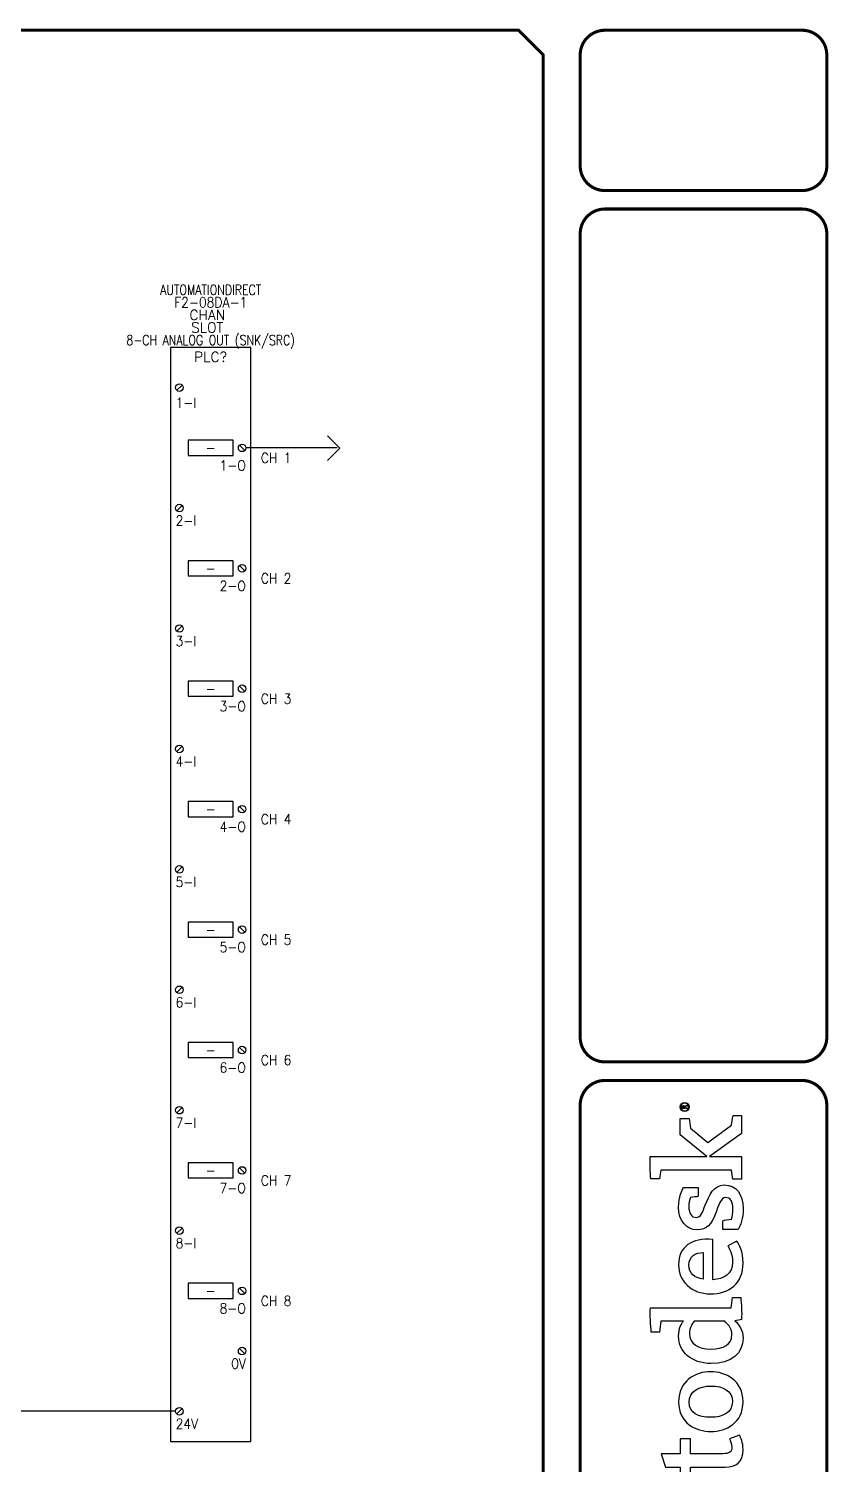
# Model space of a CAD drawing. Header units: inches. Extents: x 0 to 33.5, y 0 to 22.4.
# Drawn here: x 25.38 to 33.48, y 7.89 to 22.44 of the extents above; entities that cross this region are included whole.
import ezdxf
from ezdxf.enums import TextEntityAlignment as Align

# ---------------------------------------------------------------- set-up
doc = ezdxf.new("R2010")
doc.units = ezdxf.units.IN
doc.header["$MEASUREMENT"] = 0
for name, color, linetype in [('DESC', 150, 'Continuous'), ('LAYER_1', 160, 'Continuous'), ('MISC', 7, 'Continuous'), ('SYMS', 7, 'Continuous'), ('TAGS', 150, 'Continuous'), ('TERMS', 123, 'Continuous'), ('TITLE', 7, 'Continuous'), ('WIRES', 7, 'Continuous')]:
    doc.layers.add(name, color=color, linetype=linetype)
doc.styles.add('ITALIC', font='ITALIC')
doc.styles.add('SIMPLEX', font='SIMPLEX')
doc.styles.add('WD', font='romans.shx')

# ---------------------------------------------------------------- blocks, each defined once
blk = doc.blocks.new('AI9-BLK2')
at = {"layer": 'LAYER_1', "color": 7}
blk.add_circle((0, 0), 2.03, dxfattribs=at)
blk.add_open_spline([(1.73, 0), (1.73, -1.02), (0.99, -1.75), (-0.01, -1.75), (-0.99, -1.75), (-1.73, -1.02), (-1.73, 0), (-1.73, 1.01), (-0.99, 1.75), (-0.01, 1.75), (0.99, 1.75), (1.73, 1.01), (1.73, 0)], degree=3, knots=[0, 0, 0, 0, 1, 1, 1, 2, 2, 2, 3, 3, 3, 4, 4, 4, 4], dxfattribs=at)
blk = doc.blocks.new('AI9-BLK1')
at = {"layer": 'LAYER_1', "color": 7}
for points, knots in [([(0.67, -1.05), (0.67, -1.05), (0.18, -0.36), (0.18, -0.36), (0.09, -0.24), (0.03, -0.15), (-0.06, -0.08), (0.29, -0.04), (0.5, 0.15), (0.5, 0.46), (0.5, 0.77), (0.28, 1.05), (-0.15, 1.05), (-0.15, 1.05), (-0.84, 1.05), (-0.84, 1.05), (-0.84, 1.05), (-0.84, -1.05), (-0.84, -1.05), (-0.84, -1.05), (-0.54, -1.05), (-0.54, -1.05), (-0.54, -1.05), (-0.54, -0.11), (-0.54, -0.11), (-0.37, -0.11), (-0.31, -0.16), (-0.2, -0.31), (-0.2, -0.31), (0.3, -1.05), (0.3, -1.05), (0.3, -1.05), (0.67, -1.05), (0.67, -1.05)], [0, 0, 0, 0, 1, 1, 1, 2, 2, 2, 3, 3, 3, 4, 4, 4, 5, 5, 5, 6, 6, 6, 7, 7, 7, 8, 8, 8, 9, 9, 9, 10, 10, 10, 11, 11, 11, 11]), ([(0.17, 0.46), (0.17, 0.16), (-0.08, 0.13), (-0.32, 0.13), (-0.32, 0.13), (-0.54, 0.13), (-0.54, 0.13), (-0.54, 0.13), (-0.54, 0.79), (-0.54, 0.79), (-0.54, 0.79), (-0.22, 0.79), (-0.22, 0.79), (0.06, 0.79), (0.17, 0.66), (0.17, 0.46)], [0, 0, 0, 0, 1, 1, 1, 2, 2, 2, 3, 3, 3, 4, 4, 4, 5, 5, 5, 5])]:
    blk.add_open_spline(points, degree=3, knots=knots, dxfattribs=at)
blk = doc.blocks.new('LOGO')
for points, knots in [([(147.12, 4.68), (147.07, 5.37), (147.05, 6.12), (147.05, 6.92), (147.05, 6.92), (147.05, 41.08), (147.05, 41.08), (143.39, 41.25), (139.27, 41.02), (136.06, 40.68), (136.06, 40.68), (136.06, 36.96), (136.06, 36.96), (137.72, 36.84), (139.61, 36.61), (140.98, 36.38), (140.98, 36.38), (140.99, 36.38), (140.99, 36.38), (140.99, 36.38), (140.99, 26.2), (140.99, 26.2), (139.96, 27.06), (137.95, 28.38), (134.29, 28.38), (127.26, 28.38), (121.99, 22.6), (121.99, 13.79), (121.99, 4.52), (126.57, -0.69), (133.38, -0.69), (137.1, -0.69), (139.61, 1.09), (141.27, 3.09), (141.33, 2.12), (141.61, 0.63), (141.84, 0), (145.22, -0.17), (148.71, 0.06), (151.68, 0.4), (151.68, 0.4), (151.68, 4.12), (151.68, 4.12), (150.22, 4.23), (148.43, 4.45), (147.12, 4.68)], [0, 0, 0, 0, 1, 1, 1, 2, 2, 2, 3, 3, 3, 4, 4, 4, 5, 5, 5, 6, 6, 6, 7, 7, 7, 8, 8, 8, 9, 9, 9, 10, 10, 10, 11, 11, 11, 12, 12, 12, 13, 13, 13, 14, 14, 14, 15, 15, 15, 15]), ([(229.37, 4.57), (229.37, 4.57), (221.51, 15.23), (221.51, 15.23), (221.51, 15.23), (227.98, 23.01), (227.98, 23.01), (229.35, 23.12), (231.27, 23.34), (232.41, 23.63), (232.41, 23.63), (232.41, 27.69), (232.41, 27.69), (232.41, 27.69), (225.02, 27.69), (225.02, 27.69), (225.02, 27.69), (215.2, 15.61), (215.2, 15.61), (215.2, 15.61), (215.2, 41.19), (215.2, 41.19), (211.84, 41.34), (208.17, 41.17), (205.13, 40.88), (205.13, 40.88), (205.13, 36.94), (205.13, 36.94), (206.54, 36.82), (208.02, 36.64), (209.13, 36.45), (209.13, 36.45), (209.13, 4.51), (209.13, 4.51), (207.75, 4.41), (206.35, 4.21), (205.07, 3.95), (205.07, 3.95), (205.07, 0), (205.07, 0), (205.07, 0), (215.2, 0), (215.2, 0), (215.2, 0), (215.2, 14.46), (215.2, 14.46), (215.2, 14.46), (225.55, 0), (225.55, 0), (225.55, 0), (233.71, 0), (233.71, 0), (233.71, 0), (233.71, 3.82), (233.71, 3.82), (232.17, 4.17), (230.63, 4.4), (229.37, 4.57)], [0, 0, 0, 0, 1, 1, 1, 2, 2, 2, 3, 3, 3, 4, 4, 4, 5, 5, 5, 6, 6, 6, 7, 7, 7, 8, 8, 8, 9, 9, 9, 10, 10, 10, 11, 11, 11, 12, 12, 12, 13, 13, 13, 14, 14, 14, 15, 15, 15, 16, 16, 16, 17, 17, 17, 18, 18, 18, 19, 19, 19, 19]), ([(35.2, 4.35), (35.2, 4.35), (22.07, 38.1), (22.07, 38.1), (22.07, 38.1), (16.08, 38.1), (16.08, 38.1), (16.08, 38.1), (3.2, 4.35), (3.2, 4.35), (2.17, 4.23), (0.92, 4), (0, 3.72), (0, 3.72), (0, 0), (0, 0), (0, 0), (13.72, 0), (13.72, 0), (13.72, 0), (13.72, 3.72), (13.72, 3.72), (12.41, 4), (10.86, 4.29), (9.49, 4.4), (9.49, 4.4), (11.09, 8.81), (11.09, 8.81), (11.09, 8.81), (26.77, 8.81), (26.77, 8.81), (26.77, 8.81), (28.39, 4.35), (28.39, 4.35), (27.02, 4.23), (25.77, 4), (24.51, 3.72), (24.51, 3.72), (24.51, 0), (24.51, 0), (24.51, 0), (38.69, 0), (38.69, 0), (38.69, 0), (38.69, 3.72), (38.69, 3.72), (37.89, 3.95), (36, 4.35), (35.2, 4.35)], [0, 0, 0, 0, 1, 1, 1, 2, 2, 2, 3, 3, 3, 4, 4, 4, 5, 5, 5, 6, 6, 6, 7, 7, 7, 8, 8, 8, 9, 9, 9, 10, 10, 10, 11, 11, 11, 12, 12, 12, 13, 13, 13, 14, 14, 14, 15, 15, 15, 16, 16, 16, 16]), ([(70.82, 23.06), (70.82, 23.06), (70.82, 27.69), (70.82, 27.69), (70.82, 27.69), (75.28, 27.69), (75.28, 27.69), (75.28, 27.69), (75.28, 34.33), (75.28, 34.33), (75.28, 34.33), (81.35, 36.24), (81.35, 36.24), (81.35, 36.24), (81.35, 27.69), (81.35, 27.69), (81.35, 27.69), (88.04, 27.69), (88.04, 27.69), (88.04, 27.69), (88.04, 23.06), (88.04, 23.06), (88.04, 23.06), (81.35, 23.06), (81.35, 23.06), (81.35, 23.06), (81.35, 8.35), (81.35, 8.35), (81.35, 5.61), (82.09, 4.35), (84.32, 4.35), (85.98, 4.35), (87.47, 5.15), (87.98, 5.49), (87.98, 5.49), (89.7, 0.92), (89.7, 0.92), (88.67, 0.34), (86.5, -0.69), (83.24, -0.69), (77.57, -0.69), (75.28, 2.4), (75.28, 7.38), (75.28, 7.38), (75.28, 23.06), (75.28, 23.06), (75.28, 23.06), (70.82, 23.06), (70.82, 23.06)], [0, 0, 0, 0, 1, 1, 1, 2, 2, 2, 3, 3, 3, 4, 4, 4, 5, 5, 5, 6, 6, 6, 7, 7, 7, 8, 8, 8, 9, 9, 9, 10, 10, 10, 11, 11, 11, 12, 12, 12, 13, 13, 13, 14, 14, 14, 15, 15, 15, 16, 16, 16, 16]), ([(12.84, 13.84), (12.84, 13.84), (16.64, 24.31), (16.64, 24.31), (17.79, 27.46), (18.19, 28.83), (18.82, 30.89), (18.82, 30.89), (18.93, 30.89), (18.93, 30.89), (19.56, 28.89), (19.96, 27.52), (21.1, 24.31), (21.1, 24.31), (24.91, 13.84), (24.91, 13.84), (24.91, 13.84), (12.84, 13.84), (12.84, 13.84)], [0, 0, 0, 0, 1, 1, 1, 2, 2, 2, 3, 3, 3, 4, 4, 4, 5, 5, 5, 6, 6, 6, 6]), ([(59.65, -0.06), (59.48, 0.63), (59.2, 2.57), (59.14, 3.83), (57.76, 2), (54.9, -0.74), (50.21, -0.74), (44.21, -0.74), (41.98, 3.15), (41.98, 8.07), (41.98, 8.07), (41.98, 22.94), (41.98, 22.94), (40.6, 23.17), (38.77, 23.4), (37.34, 23.51), (37.34, 23.51), (37.34, 27.29), (37.34, 27.29), (40.32, 27.57), (44.38, 27.8), (48.04, 27.63), (48.04, 27.63), (48.04, 9.33), (48.04, 9.33), (48.04, 6.24), (49.13, 4.46), (52.27, 4.46), (55.76, 4.46), (58.39, 7.89), (58.97, 8.64), (58.97, 8.64), (58.97, 23), (58.97, 23), (57.76, 23.17), (56.05, 23.4), (54.62, 23.51), (54.62, 23.51), (54.62, 27.29), (54.62, 27.29), (57.59, 27.69), (61.54, 27.8), (65.03, 27.69), (65.03, 27.69), (65.03, 4.63), (65.03, 4.63), (66.35, 4.4), (68.12, 4.18), (69.61, 4.06), (69.61, 4.06), (69.61, 0.34), (69.61, 0.34), (66.69, 0), (62.97, -0.23), (59.65, -0.06)], [0, 0, 0, 0, 1, 1, 1, 2, 2, 2, 3, 3, 3, 4, 4, 4, 5, 5, 5, 6, 6, 6, 7, 7, 7, 8, 8, 8, 9, 9, 9, 10, 10, 10, 11, 11, 11, 12, 12, 12, 13, 13, 13, 14, 14, 14, 15, 15, 15, 16, 16, 16, 17, 17, 17, 18, 18, 18, 18]), ([(104.75, -0.69), (95.2, -0.69), (91.36, 6.98), (91.36, 13.79), (91.36, 20.6), (95.08, 28.38), (104.64, 28.38), (114.13, 28.38), (118.31, 20.77), (118.31, 13.96), (118.31, 7.21), (114.25, -0.69), (104.75, -0.69)], [0, 0, 0, 0, 1, 1, 1, 2, 2, 2, 3, 3, 3, 4, 4, 4, 4]), ([(167.59, 4.06), (171.42, 4.06), (173.77, 5.49), (175.03, 6.24), (175.03, 6.24), (177.14, 2.06), (177.14, 2.06), (175.54, 1.09), (172.57, -0.69), (167.19, -0.69), (158.15, -0.69), (153.35, 5.49), (153.35, 14.02), (153.35, 22.48), (158.9, 28.38), (166.45, 28.38), (174.57, 28.38), (178.75, 22.48), (177.89, 12.93), (177.89, 12.93), (159.75, 12.93), (159.75, 12.93), (160.04, 7.89), (162.33, 4.06), (167.59, 4.06)], [0, 0, 0, 0, 1, 1, 1, 2, 2, 2, 3, 3, 3, 4, 4, 4, 5, 5, 5, 6, 6, 6, 7, 7, 7, 8, 8, 8, 8]), ([(193.34, 16.37), (190.23, 17.59), (187.77, 18.32), (187.77, 20.51), (187.77, 22.57), (189.85, 23.75), (192.61, 23.75), (194.13, 23.75), (195.63, 23.45), (196.75, 23.05), (196.92, 21.88), (197.07, 20.09), (197.32, 19.59), (197.32, 19.59), (201.33, 19.59), (201.33, 19.59), (201.33, 19.59), (201.33, 26.12), (201.33, 26.12), (200.23, 26.79), (197.13, 28.37), (192.35, 28.37), (186.46, 28.37), (182.17, 24.96), (182.17, 20.07), (182.17, 15.66), (184.93, 13.39), (189.13, 11.89), (193.39, 10.37), (196.74, 9.33), (196.74, 7.16), (196.74, 5.06), (194.96, 3.86), (191.41, 3.86), (189.95, 3.86), (188.14, 4.14), (187.03, 4.55), (186.85, 5.85), (186.59, 7.84), (186.3, 8.37), (186.3, 8.37), (182.29, 8.37), (182.29, 8.37), (182.29, 8.37), (182.29, 1.6), (182.29, 1.6), (182.29, 1.6), (182.29, 1.6), (182.29, 1.6), (184.06, 0.46), (187.46, -0.76), (191.78, -0.76), (198.3, -0.76), (202.45, 2.57), (202.45, 7.83), (202.45, 12.53), (197.83, 14.62), (193.34, 16.37)], [0, 0, 0, 0, 1, 1, 1, 2, 2, 2, 3, 3, 3, 4, 4, 4, 5, 5, 5, 6, 6, 6, 7, 7, 7, 8, 8, 8, 9, 9, 9, 10, 10, 10, 11, 11, 11, 12, 12, 12, 13, 13, 13, 14, 14, 14, 15, 15, 15, 16, 16, 16, 17, 17, 17, 18, 18, 18, 19, 19, 19, 19]), ([(104.52, 23.63), (99.6, 23.63), (97.77, 19.45), (97.77, 13.96), (97.77, 8.47), (99.89, 4.12), (104.81, 4.12), (109.78, 4.12), (111.84, 8.24), (111.84, 13.79), (111.84, 19.28), (109.5, 23.63), (104.52, 23.63)], [0, 0, 0, 0, 1, 1, 1, 2, 2, 2, 3, 3, 3, 4, 4, 4, 4]), ([(140.99, 7.61), (140.3, 6.69), (138.18, 4.35), (135.04, 4.35), (130.46, 4.35), (128.46, 8.12), (128.46, 13.84), (128.46, 19.62), (130.92, 23.46), (135.38, 23.46), (138.3, 23.46), (139.9, 22.31), (140.99, 21.34), (140.99, 21.34), (140.99, 7.61), (140.99, 7.61)], [0, 0, 0, 0, 1, 1, 1, 2, 2, 2, 3, 3, 3, 4, 4, 4, 5, 5, 5, 5]), ([(172, 17.28), (171.88, 20.77), (170.39, 23.74), (166.33, 23.74), (162.61, 23.74), (160.55, 21.22), (159.92, 17.28), (159.92, 17.28), (172, 17.28), (172, 17.28)], [0, 0, 0, 0, 1, 1, 1, 2, 2, 2, 3, 3, 3, 3])]:
    blk.add_open_spline(points, degree=3, knots=knots)
for name, p in [('AI9-BLK2', (237.56, 25.66)), ('AI9-BLK1', (237.76, 25.67))]:
    blk.add_blockref(name, p)
blk = doc.blocks.new('NO_NUM_acade_title')
at = {"layer": 'TITLE'}
blk.add_line((30.594, 22.177), (30.594, 20.781), dxfattribs=at)
at = {"layer": 'TITLE', "const_width": 0.0312}
blk.add_lwpolyline([(30.594, 0.281), (30.594, 22.177), (30.344, 22.427), (0.281, 22.427), (0.031, 22.177), (0.031, 0.281), (0.281, 0.031), (30.344, 0.031)], close=True, dxfattribs=at)
for points in [[(31.219, 22.427, 0.414214), (30.969, 22.177, 0.414214)], [(33.469, 22.177, 0.414214), (33.219, 22.427, 0.414214)], [(30.969, 21.052, 0.414214), (31.219, 20.802, 0.414214)], [(33.219, 20.802, 0.414214), (33.469, 21.052, 0.414214)], [(31.219, 20.615, 0.414214), (30.969, 20.365, 0.414214)], [(33.469, 20.365, 0.414214), (33.219, 20.615, 0.414214)], [(30.969, 12.219, 0.414214), (31.219, 11.969, 0.414214)], [(33.219, 11.969, 0.414214), (33.469, 12.219, 0.414214)], [(31.219, 11.781, 0.414214), (30.969, 11.531, 0.414214)], [(33.469, 11.531, 0.414214), (33.219, 11.781, 0.414214)]]:
    blk.add_lwpolyline(points, format="xyb", dxfattribs=at)
for points in [[(33.219, 22.427), (31.219, 22.427)], [(30.969, 22.177), (30.969, 21.052)], [(33.469, 22.177), (33.469, 21.052)], [(33.219, 20.802), (31.219, 20.802)], [(33.219, 20.615), (31.219, 20.615)], [(30.969, 20.365), (30.969, 12.219)], [(33.469, 20.365), (33.469, 12.219)], [(31.219, 11.969), (33.219, 11.969)], [(31.219, 11.781), (33.219, 11.781)]]:
    blk.add_lwpolyline(points, dxfattribs=at)
at = {"layer": 'TITLE', "color": 7, "const_width": 0.0312}
for points in [[(30.969, 11.531), (30.969, 6.135)], [(33.469, 11.531), (33.469, 6.135)]]:
    blk.add_lwpolyline(points, dxfattribs=at)
at = {"xscale": 0.02250000000000085, "yscale": 0.02250000000000085, "zscale": 0.02250000000000085, "rotation": 90}
blk.add_blockref('LOGO', (32.605, 6.167), dxfattribs=at)
at = {"layer": 'TITLE', "color": 1, "style": 'ITALIC'}
for tag, height, p in [('TITLE#1', 0.125, (32.156, 3.406)), ('TITLE#2', 0.125, (32.156, 3.204)), ('TITLE#3', 0.125, (32.156, 3.001)), ('TITLE#4', 0.125, (32.156, 2.799)), ('DWG#', 0.2, (32.156, 0.826))]:
    blk.add_attdef(tag, text='', height=height, dxfattribs=at).set_placement(p, align=Align.CENTER)
at = {"layer": 'TITLE', "color": 1, "style": 'SIMPLEX'}
blk.add_attdef('CAD#', (30.826, 1.958), '', height=0.0938, rotation=90, dxfattribs=at)
at = {"layer": 'TITLE', "color": 1}
for tag, p, height, style in [('ENGINEER', (31.237, 1.958), 0.0938, 'ITALIC'), ('CHKDBY', (32.424, 1.958), 0.0938, 'ITALIC'), ('JOB#', (31.464, 1.644), 0.0938, 'SIMPLEX'), ('DRAWNBY', (32.494, 1.644), 0.0938, 'ITALIC'), ('SCALE', (31.353, 1.344), 0.0938, 'SIMPLEX'), ('DATE', (32.408, 1.344), 0.0938, 'SIMPLEX'), ('SHTS', (32.532, 0.25), 0.2, 'ITALIC')]:
    blk.add_attdef(tag, p, '', height=height, dxfattribs=dict(at, style=style))
at = {"layer": 'TITLE', "color": 1, "style": 'ITALIC'}
blk.add_attdef('SH#', text='', height=0.2, dxfattribs=at).set_placement((31.881, 0.25), align=Align.RIGHT)
at = {"layer": 'TITLE', "color": 7, "flags": 9}
blk.add_attdef('WD_TB', (31.219, 0.031), '', height=0.125, dxfattribs=at)
blk = doc.blocks.new('PLCIO_2B39')
at = {"layer": 'SYMS'}
for p, q in [((0.5, 0.5), (-0.5, 0.5)), ((-0.5, 0.5), (-0.5, -13.125)), ((0.5, -13.125), (0.5, 0.5)), ((-0.357, 0.033), (-0.424, -0.033)), ((0.281, -0.656), (-0.281, -0.656)), ((-0.281, -0.656), (-0.281, -0.844)), ((0.281, -0.844), (0.281, -0.656)), ((-0.281, -0.844), (0.281, -0.844)), ((0.357, -0.717), (0.424, -0.783)), ((-0.357, -1.467), (-0.424, -1.533)), ((0.281, -2.156), (-0.281, -2.156)), ((-0.281, -2.156), (-0.281, -2.344)), ((0.281, -2.344), (0.281, -2.156)), ((0.357, -2.217), (0.424, -2.283)), ((-0.281, -2.344), (0.281, -2.344)), ((-0.357, -2.967), (-0.424, -3.033)), ((0.281, -3.656), (-0.281, -3.656)), ((-0.281, -3.656), (-0.281, -3.844)), ((0.281, -3.844), (0.281, -3.656)), ((0.357, -3.717), (0.424, -3.783)), ((-0.281, -3.844), (0.281, -3.844)), ((-0.357, -4.467), (-0.424, -4.533)), ((0.281, -5.156), (-0.281, -5.156)), ((-0.281, -5.156), (-0.281, -5.344)), ((0.281, -5.344), (0.281, -5.156)), ((-0.281, -5.344), (0.281, -5.344)), ((0.357, -5.217), (0.424, -5.283)), ((-0.357, -5.967), (-0.424, -6.033)), ((0.281, -6.656), (-0.281, -6.656)), ((-0.281, -6.656), (-0.281, -6.844)), ((0.281, -6.844), (0.281, -6.656)), ((0.357, -6.717), (0.424, -6.783)), ((-0.281, -6.844), (0.281, -6.844)), ((-0.357, -7.467), (-0.424, -7.533)), ((0.281, -8.156), (-0.281, -8.156)), ((-0.281, -8.156), (-0.281, -8.344)), ((0.281, -8.344), (0.281, -8.156)), ((0.357, -8.217), (0.424, -8.283)), ((-0.281, -8.344), (0.281, -8.344)), ((-0.357, -8.967), (-0.424, -9.033)), ((0.281, -9.656), (-0.281, -9.656)), ((-0.281, -9.656), (-0.281, -9.844)), ((0.281, -9.844), (0.281, -9.656)), ((0.357, -9.717), (0.424, -9.783)), ((-0.281, -9.844), (0.281, -9.844)), ((-0.357, -10.467), (-0.424, -10.533)), ((0.281, -11.156), (-0.281, -11.156)), ((-0.281, -11.156), (-0.281, -11.344)), ((0.281, -11.344), (0.281, -11.156)), ((0.357, -11.217), (0.424, -11.283)), ((-0.281, -11.344), (0.281, -11.344)), ((0.357, -11.967), (0.424, -12.033)), ((-0.357, -12.717), (-0.424, -12.783)), ((-0.5, -13.125), (0.5, -13.125))]:
    blk.add_line(p, q, dxfattribs=at)
for centre in [(-0.391, 0), (0.391, -0.75), (-0.391, -1.5), (0.391, -2.25), (-0.391, -3), (0.391, -3.75), (-0.391, -4.5), (0.391, -5.25), (-0.391, -6), (0.391, -6.75), (-0.391, -7.5), (0.391, -8.25), (-0.391, -9), (0.391, -9.75), (-0.391, -10.5), (0.391, -11.25), (0.391, -12), (-0.391, -12.75)]:
    blk.add_circle(centre, 0.0469, dxfattribs=at)
at = {"layer": 'SYMS', "style": 'WD'}
for tag, width, p in [('INST', 0.8, (0, 1.482)), ('LOC', 0.8, (0, 1.312)), ('MFG', 0.8, (0, 1.156)), ('CAT', 0.9, (0, 1)), ('DESC', 0.8, (0, 0.53))]:
    blk.add_attdef(tag, text='', height=0.125, dxfattribs=dict(at, width=width)).set_placement(p, align=Align.CENTER)
at = {"layer": 'SYMS', "linetype": 'Continuous', "style": 'WD', "flags": 9}
blk.add_attdef('ASSYCODE', text='', height=0.01, dxfattribs=at).set_placement((0.23, 1.071), align=Align.CENTER)
at = {"layer": 'SYMS', "style": 'WD'}
for tag, p in [('LINE1', (0, 0.844)), ('LINE2', (0, 0.688)), ('TAG', (0, 0.322))]:
    blk.add_attdef(tag, text='', height=0.125, dxfattribs=at).set_placement(p, align=Align.CENTER)
at = {"layer": 'SYMS', "style": 'WD', "flags": 1}
for tag, p in [('X4TERM01', (-0.438, 0)), ('X1TERM02', (0.438, -0.75)), ('X4TERM03', (-0.438, -1.5)), ('X1TERM04', (0.438, -2.25)), ('X4TERM05', (-0.438, -3)), ('X1TERM06', (0.438, -3.75)), ('X4TERM07', (-0.438, -4.5)), ('X1TERM08', (0.438, -5.25)), ('X4TERM09', (-0.438, -6)), ('X1TERM10', (0.438, -6.75)), ('X4TERM11', (-0.438, -7.5)), ('X1TERM12', (0.438, -8.25)), ('X4TERM13', (-0.438, -9)), ('X1TERM14', (0.438, -9.75)), ('X4TERM15', (-0.438, -10.5)), ('X1TERM16', (0.438, -11.25)), ('X1TERM17', (0.438, -12)), ('X4TERM18', (-0.438, -12.75))]:
    blk.add_attdef(tag, p, '', height=0.01, dxfattribs=at)
at = {"layer": 'SYMS', "style": 'WD'}
for tag, width, p in [('TERMDESC01', 0.8, (-0.625, -0.062)), ('TERM02', 0.9, (0.438, -0.906)), ('TERMDESC03', 0.8, (-0.625, -1.562)), ('TERM04', 0.9, (0.438, -2.406)), ('TERMDESC05', 0.8, (-0.625, -3.062)), ('TERM06', 0.9, (0.438, -3.906)), ('TERMDESC07', 0.8, (-0.625, -4.562)), ('TERM08', 0.9, (0.438, -5.406)), ('TERMDESC09', 0.8, (-0.625, -6.062)), ('TERM10', 0.9, (0.438, -6.906)), ('TERMDESC11', 0.8, (-0.625, -7.562)), ('TERM12', 0.9, (0.438, -8.406)), ('TERMDESC13', 0.8, (-0.625, -9.062)), ('TERM14', 0.9, (0.438, -9.906)), ('TERMDESC15', 0.8, (-0.625, -10.562)), ('TERM16', 0.9, (0.438, -11.406)), ('TERMDESC17', 0.9, (-0.625, -12.062)), ('TERM17', 0.9, (0.438, -12.094)), ('TERMDESC18', 0.8, (-0.625, -12.812))]:
    blk.add_attdef(tag, text='', height=0.125, dxfattribs=dict(at, width=width)).set_placement(p, align=Align.TOP_RIGHT)
at = {"layer": 'SYMS', "style": 'WD', "width": 0.9}
for tag, p in [('TERM01', (-0.438, -0.125)), ('TERMDESC02', (0.625, -0.812)), ('TERM03', (-0.438, -1.594)), ('TERMDESC04', (0.625, -2.312)), ('TERM05', (-0.438, -3.094)), ('TERMDESC06', (0.625, -3.812)), ('TERM07', (-0.438, -4.594)), ('TERMDESC08', (0.625, -5.312)), ('TERM09', (-0.438, -6.094)), ('TERMDESC10', (0.625, -6.812)), ('TERM11', (-0.438, -7.594)), ('TERMDESC12', (0.625, -8.312)), ('TERM13', (-0.438, -9.094)), ('TERMDESC14', (0.625, -9.812)), ('TERM15', (-0.438, -10.594)), ('TERMDESC16', (0.625, -11.312)), ('TERM18', (-0.438, -12.844))]:
    blk.add_attdef(tag, text='', height=0.125, dxfattribs=at).set_placement(p, align=Align.TOP_LEFT)
for tag, p in [('DESCA02', (-0.688, -0.719)), ('DESCB02', (-0.688, -0.875)), ('DESCC02', (-0.688, -1.031)), ('DESCD02', (-0.688, -1.188)), ('DESCE02', (-0.688, -1.344)), ('DESCA04', (-0.688, -2.219)), ('DESCB04', (-0.688, -2.375)), ('DESCC04', (-0.688, -2.531)), ('DESCD04', (-0.688, -2.688)), ('DESCE04', (-0.688, -2.844)), ('DESCB06', (-0.688, -3.875)), ('DESCA06', (-0.688, -3.719)), ('DESCC06', (-0.688, -4.031)), ('DESCD06', (-0.688, -4.188)), ('DESCE06', (-0.688, -4.344)), ('DESCA08', (-0.688, -5.219)), ('DESCB08', (-0.688, -5.375)), ('DESCC08', (-0.688, -5.531)), ('DESCD08', (-0.688, -5.688)), ('DESCE08', (-0.688, -5.844)), ('DESCA10', (-0.688, -6.719)), ('DESCB10', (-0.688, -6.875)), ('DESCC10', (-0.688, -7.031)), ('DESCD10', (-0.688, -7.188)), ('DESCE10', (-0.688, -7.344)), ('DESCA12', (-0.688, -8.219)), ('DESCB12', (-0.688, -8.375)), ('DESCC12', (-0.688, -8.531)), ('DESCD12', (-0.688, -8.688)), ('DESCE12', (-0.688, -8.844)), ('DESCA14', (-0.688, -9.719)), ('DESCB14', (-0.688, -9.875)), ('DESCC14', (-0.688, -10.031)), ('DESCD14', (-0.688, -10.188)), ('DESCE14', (-0.688, -10.344)), ('DESCB16', (-0.688, -11.375)), ('DESCA16', (-0.688, -11.219)), ('DESCC16', (-0.688, -11.531)), ('DESCD16', (-0.688, -11.688)), ('DESCE16', (-0.688, -11.844))]:
    blk.add_attdef(tag, text='', height=0.125, dxfattribs=at).set_placement(p, align=Align.RIGHT)
for tag, p in [('TAGA02', (0, -0.75)), ('TAGA04', (0, -2.25)), ('TAGA06', (0, -3.75)), ('TAGA08', (0, -5.25)), ('TAGA10', (0, -6.75)), ('TAGA12', (0, -8.25)), ('TAGA14', (0, -9.75)), ('TAGA16', (0, -11.25))]:
    blk.add_attdef(tag, text='', height=0.125, dxfattribs=at).set_placement(p, align=Align.MIDDLE_CENTER)

msp = doc.modelspace()

# ---------------------------------------------------------------- linework, layer by layer
for p, q in [((28.533, 18.192), (28.408, 18.317)), ((28.533, 18.192), (28.408, 18.067)), ((28.408, 18.067), (28.533, 18.192))]:
    msp.add_line(p, q)
at = {"layer": 'WIRES'}
for p, q in [((28.504, 18.193), (27.579, 18.193)), ((26.867, 8.427), (25.008, 8.427))]:
    msp.add_line(p, q, dxfattribs=at)

# ---------------------------------------------------------------- block references
msp.add_blockref('NO_NUM_acade_title', (0, 0))
at = {"layer": 'SYMS'}
ref = msp.add_blockref('PLCIO_2B39', (27.223, 18.804), dxfattribs=dict(at, xscale=0.8138620711645551, yscale=0.8138620711645551, zscale=0.8138620711645551))
ref.add_attrib('TERM01', '1-I', dxfattribs={"layer": 'TERMS', "height": 0.1017, "style": 'WD', "width": 0.9}).set_placement((26.867, 18.702), align=Align.TOP_LEFT)
ref.add_attrib('MFG', 'AUTOMATIONDIRECT', dxfattribs={"layer": 'MISC', "height": 0.10173, "style": 'WD', "width": 0.8}).set_placement((27.223, 19.745), align=Align.CENTER)
ref.add_attrib('LINE2', 'SLOT ', dxfattribs={"layer": 'MISC', "height": 0.1017, "style": 'WD'}).set_placement((27.223, 19.363), align=Align.CENTER)
ref.add_attrib('DESC', '8-CH ANALOG OUT (SNK/SRC)', dxfattribs={"layer": 'DESC', "height": 0.10173, "style": 'WD', "width": 0.8}).set_placement((27.223, 19.235), align=Align.CENTER)
ref.add_attrib('LINE1', 'CHAN ', dxfattribs={"layer": 'MISC', "height": 0.1017, "style": 'WD'}).set_placement((27.223, 19.49), align=Align.CENTER)
ref.add_attrib('TAG', 'PLC?', dxfattribs={"layer": 'TAGS', "height": 0.1017, "style": 'WD'}).set_placement((27.223, 19.065), align=Align.CENTER)
ref.add_attrib('CAT', 'F2-08DA-1', dxfattribs={"layer": 'MISC', "height": 0.1017, "style": 'WD', "width": 0.9}).set_placement((27.223, 19.618), align=Align.CENTER)
ref.add_attrib('TERM02', '1-O', dxfattribs={"layer": 'TERMS', "height": 0.1017, "style": 'WD', "width": 0.9}).set_placement((27.579, 18.066), align=Align.TOP_RIGHT)
ref.add_attrib('TAGA02', '-', dxfattribs={"layer": 'TAGS', "height": 0.102, "style": 'WD', "width": 0.9}).set_placement((27.223, 18.193), align=Align.MIDDLE_CENTER)
ref.add_attrib('TERMDESC02', 'CH 1', dxfattribs={"layer": 'TERMS', "height": 0.1017, "style": 'WD', "width": 0.9}).set_placement((27.731, 18.142), align=Align.TOP_LEFT)
ref.add_attrib('TERM03', '2-I', dxfattribs={"layer": 'TERMS', "height": 0.1017, "style": 'WD', "width": 0.9}).set_placement((26.867, 17.507), align=Align.TOP_LEFT)
ref.add_attrib('TERM04', '2-O', dxfattribs={"layer": 'TERMS', "height": 0.1017, "style": 'WD', "width": 0.9}).set_placement((27.579, 16.845), align=Align.TOP_RIGHT)
ref.add_attrib('TAGA04', '-', dxfattribs={"layer": 'TAGS', "height": 0.102, "style": 'WD', "width": 0.9}).set_placement((27.223, 16.973), align=Align.MIDDLE_CENTER)
ref.add_attrib('TERMDESC04', 'CH 2', dxfattribs={"layer": 'TERMS', "height": 0.1017, "style": 'WD', "width": 0.9}).set_placement((27.731, 16.922), align=Align.TOP_LEFT)
ref.add_attrib('TERM05', '3-I', dxfattribs={"layer": 'TERMS', "height": 0.1017, "style": 'WD', "width": 0.9}).set_placement((26.867, 16.286), align=Align.TOP_LEFT)
ref.add_attrib('TERM06', '3-O', dxfattribs={"layer": 'TERMS', "height": 0.1017, "style": 'WD', "width": 0.9}).set_placement((27.579, 15.625), align=Align.TOP_RIGHT)
ref.add_attrib('TAGA06', '-', dxfattribs={"layer": 'TAGS', "height": 0.102, "style": 'WD', "width": 0.9}).set_placement((27.223, 15.752), align=Align.MIDDLE_CENTER)
ref.add_attrib('TERMDESC06', 'CH 3', dxfattribs={"layer": 'TERMS', "height": 0.1017, "style": 'WD', "width": 0.9}).set_placement((27.731, 15.701), align=Align.TOP_LEFT)
ref.add_attrib('TERM07', '4-I', dxfattribs={"layer": 'TERMS', "height": 0.1017, "style": 'WD', "width": 0.9}).set_placement((26.867, 15.065), align=Align.TOP_LEFT)
ref.add_attrib('TERM08', '4-O', dxfattribs={"layer": 'TERMS', "height": 0.1017, "style": 'WD', "width": 0.9}).set_placement((27.579, 14.404), align=Align.TOP_RIGHT)
ref.add_attrib('TAGA08', '-', dxfattribs={"layer": 'TAGS', "height": 0.102, "style": 'WD', "width": 0.9}).set_placement((27.223, 14.531), align=Align.MIDDLE_CENTER)
ref.add_attrib('TERMDESC08', 'CH 4', dxfattribs={"layer": 'TERMS', "height": 0.1017, "style": 'WD', "width": 0.9}).set_placement((27.731, 14.48), align=Align.TOP_LEFT)
ref.add_attrib('TERM09', '5-I', dxfattribs={"layer": 'TERMS', "height": 0.1017, "style": 'WD', "width": 0.9}).set_placement((26.867, 13.844), align=Align.TOP_LEFT)
ref.add_attrib('TERM10', '5-O', dxfattribs={"layer": 'TERMS', "height": 0.1017, "style": 'WD', "width": 0.9}).set_placement((27.579, 13.183), align=Align.TOP_RIGHT)
ref.add_attrib('TAGA10', '-', dxfattribs={"layer": 'TAGS', "height": 0.102, "style": 'WD', "width": 0.9}).set_placement((27.223, 13.31), align=Align.MIDDLE_CENTER)
ref.add_attrib('TERMDESC10', 'CH 5', dxfattribs={"layer": 'TERMS', "height": 0.1017, "style": 'WD', "width": 0.9}).set_placement((27.731, 13.259), align=Align.TOP_LEFT)
ref.add_attrib('TERM11', '6-I', dxfattribs={"layer": 'TERMS', "height": 0.1017, "style": 'WD', "width": 0.9}).set_placement((26.867, 12.623), align=Align.TOP_LEFT)
ref.add_attrib('TERM12', '6-O', dxfattribs={"layer": 'TERMS', "height": 0.1017, "style": 'WD', "width": 0.9}).set_placement((27.579, 11.962), align=Align.TOP_RIGHT)
ref.add_attrib('TAGA12', '-', dxfattribs={"layer": 'TAGS', "height": 0.102, "style": 'WD', "width": 0.9}).set_placement((27.223, 12.089), align=Align.MIDDLE_CENTER)
ref.add_attrib('TERMDESC12', 'CH 6', dxfattribs={"layer": 'TERMS', "height": 0.1017, "style": 'WD', "width": 0.9}).set_placement((27.731, 12.039), align=Align.TOP_LEFT)
ref.add_attrib('TERM13', '7-I', dxfattribs={"layer": 'TERMS', "height": 0.1017, "style": 'WD', "width": 0.9}).set_placement((26.867, 11.403), align=Align.TOP_LEFT)
ref.add_attrib('TERM14', '7-O', dxfattribs={"layer": 'TERMS', "height": 0.1017, "style": 'WD', "width": 0.9}).set_placement((27.579, 10.741), align=Align.TOP_RIGHT)
ref.add_attrib('TAGA14', '-', dxfattribs={"layer": 'TAGS', "height": 0.102, "style": 'WD', "width": 0.9}).set_placement((27.223, 10.869), align=Align.MIDDLE_CENTER)
ref.add_attrib('TERMDESC14', 'CH 7', dxfattribs={"layer": 'TERMS', "height": 0.1017, "style": 'WD', "width": 0.9}).set_placement((27.731, 10.818), align=Align.TOP_LEFT)
ref.add_attrib('TERM15', '8-I', dxfattribs={"layer": 'TERMS', "height": 0.1017, "style": 'WD', "width": 0.9}).set_placement((26.867, 10.182), align=Align.TOP_LEFT)
ref.add_attrib('TERM16', '8-O', dxfattribs={"layer": 'TERMS', "height": 0.1017, "style": 'WD', "width": 0.9}).set_placement((27.579, 9.521), align=Align.TOP_RIGHT)
ref.add_attrib('TAGA16', '-', dxfattribs={"layer": 'TAGS', "height": 0.102, "style": 'WD', "width": 0.9}).set_placement((27.223, 9.648), align=Align.MIDDLE_CENTER)
ref.add_attrib('TERMDESC16', 'CH 8', dxfattribs={"layer": 'TERMS', "height": 0.1017, "style": 'WD', "width": 0.9}).set_placement((27.731, 9.597), align=Align.TOP_LEFT)
ref.add_attrib('TERM17', '0V', dxfattribs={"layer": 'TERMS', "height": 0.1017, "style": 'WD', "width": 0.9}).set_placement((27.579, 8.961), align=Align.TOP_RIGHT)
ref.add_attrib('TERM18', '24V', dxfattribs={"layer": 'TERMS', "height": 0.1017, "style": 'WD', "width": 0.9}).set_placement((26.867, 8.351), align=Align.TOP_LEFT)

doc.saveas('drawing.dxf')
